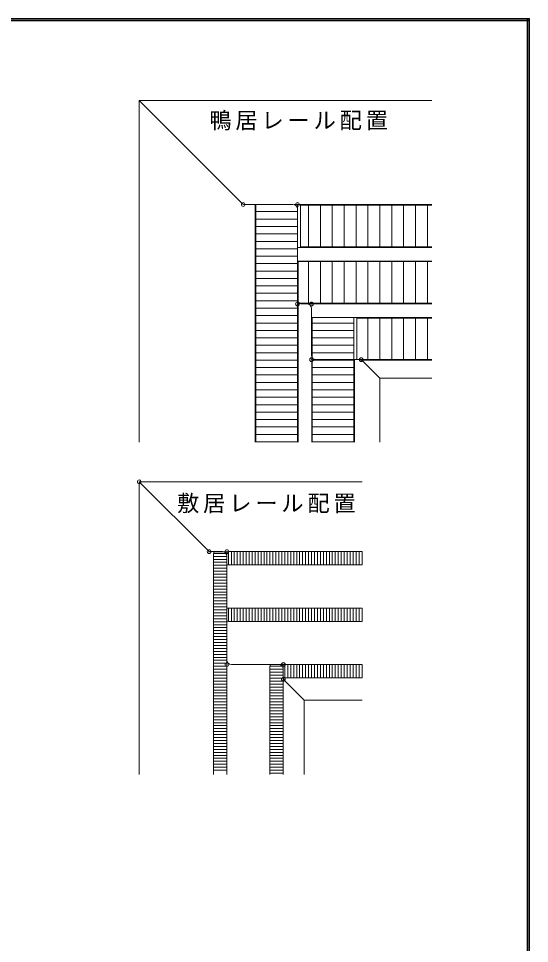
# Model space of a CAD drawing. Units: millimetres, scale not verified. Extents: x -957 to 993, y -689 to 708.
# Drawn here: x 649 to 993, y 85 to 708 of the extents above; entities that cross this region are included whole.
import ezdxf

# ---------------------------------------------------------------- set-up
doc = ezdxf.new("R2010")
doc.units = ezdxf.units.MM
doc.header["$LTSCALE"] = 5
doc.header["$PDMODE"] = 32
doc.header["$PDSIZE"] = 2.5
doc.layers.add('0-B_寸法', color=7, linetype='Continuous', lineweight=9)
doc.layers.add('F-1_枠', color=6, linetype='Continuous', lineweight=9)
doc.styles.add('ＭＳ ゴシック', font='')
doc.styles.get('ＭＳ ゴシック').set_extended_font_data('MS Gothic')

msp = doc.modelspace()

# ---------------------------------------------------------------- linework, layer by layer
at = {"layer": '0-B_寸法'}
for p, q in [((799.126, 583.221), (730.004, 652.342)), ((730.004, 652.342), (927.043, 652.342)), ((730.004, 652.342), (730.004, 422.342)), ((801.247, 582.342), (833.504, 582.342)), ((808.104, 422.342), (808.104, 582.342)), ((808.504, 422.342), (808.504, 582.342)), ((927.043, 582.242), (834.272, 582.242)), ((836.504, 422.342), (836.504, 582.342)), ((838.504, 553.842), (838.504, 581.842)), ((927.043, 581.842), (838.504, 581.842)), ((843.999, 581.842), (843.999, 553.842)), ((851.999, 581.842), (851.999, 553.842)), ((859.999, 581.842), (859.999, 553.842)), ((867.999, 581.842), (867.999, 553.842)), ((875.999, 581.842), (875.999, 553.842)), ((883.999, 581.842), (883.999, 553.842)), ((891.999, 581.842), (891.999, 553.842)), ((899.999, 581.842), (899.999, 553.842)), ((907.999, 581.842), (907.999, 553.842)), ((915.999, 581.842), (915.999, 553.842)), ((923.999, 581.842), (923.999, 553.842)), ((808.504, 577.518), (836.504, 577.518)), ((836.504, 518.342), (836.504, 579.342)), ((808.504, 572.518), (836.504, 572.518)), ((808.504, 567.518), (836.504, 567.518)), ((808.504, 562.518), (836.504, 562.518)), ((808.504, 557.518), (836.504, 557.518)), ((808.504, 552.518), (836.504, 552.518)), ((927.043, 553.442), (836.504, 553.442)), ((927.043, 553.842), (838.504, 553.842)), ((808.504, 547.518), (836.504, 547.518)), ((808.504, 542.518), (836.504, 542.518)), ((927.043, 544.242), (836.504, 544.242)), ((837.004, 515.842), (837.004, 543.842)), ((927.043, 543.842), (837.004, 543.842)), ((843.999, 543.842), (843.999, 515.842)), ((851.999, 543.842), (851.999, 515.842)), ((859.999, 543.842), (859.999, 515.842)), ((867.999, 543.842), (867.999, 515.842)), ((875.999, 543.842), (875.999, 515.842)), ((883.999, 543.842), (883.999, 515.842)), ((891.999, 543.842), (891.999, 515.842)), ((899.999, 543.842), (899.999, 515.842)), ((907.999, 543.842), (907.999, 515.842)), ((915.999, 543.842), (915.999, 515.842)), ((923.999, 543.842), (923.999, 515.842)), ((808.504, 537.518), (836.504, 537.518)), ((808.504, 532.518), (836.504, 532.518)), ((808.504, 527.518), (836.504, 527.518)), ((808.504, 522.518), (836.504, 522.518)), ((808.504, 517.518), (836.504, 517.518)), ((808.504, 512.518), (836.504, 512.518)), ((836.904, 422.342), (836.904, 516.684)), ((927.043, 515.842), (837.004, 515.842)), ((927.043, 515.442), (838.736, 515.442)), ((839.504, 515.342), (843.004, 515.342)), ((846.004, 512.842), (846.004, 480.842)), ((808.504, 507.518), (836.504, 507.518)), ((927.043, 506.242), (846.004, 506.242)), ((846.504, 422.342), (846.504, 506.242)), ((874.504, 422.342), (874.504, 506.242)), ((876.504, 477.842), (876.504, 505.842)), ((927.043, 505.842), (876.504, 505.842)), ((883.999, 505.842), (883.999, 477.842)), ((891.999, 505.842), (891.999, 477.842)), ((899.999, 505.842), (899.999, 477.842)), ((907.999, 505.842), (907.999, 477.842)), ((915.999, 505.842), (915.999, 477.842)), ((923.999, 505.842), (923.999, 477.842)), ((808.504, 502.518), (836.504, 502.518)), ((846.504, 502.518), (874.504, 502.518)), ((808.504, 497.518), (836.504, 497.518)), ((808.504, 492.518), (836.504, 492.518)), ((846.504, 497.518), (874.504, 497.518)), ((846.504, 492.518), (874.504, 492.518)), ((808.504, 487.518), (836.504, 487.518)), ((846.504, 487.518), (874.504, 487.518)), ((808.504, 482.518), (836.504, 482.518)), ((846.104, 422.342), (846.104, 480.074)), ((846.504, 482.518), (874.504, 482.518)), ((808.504, 477.518), (836.504, 477.518)), ((846.504, 477.518), (874.504, 477.518)), ((849.004, 477.842), (878.262, 477.842)), ((874.904, 422.342), (874.904, 477.842)), ((927.043, 477.842), (876.504, 477.842)), ((927.043, 477.442), (879.758, 477.442)), ((880.383, 476.964), (892.004, 465.342)), ((880.383, 476.964), (892.004, 465.342)), ((808.504, 472.518), (836.504, 472.518)), ((808.504, 467.518), (836.504, 467.518)), ((846.504, 472.518), (874.504, 472.518)), ((846.504, 467.518), (874.504, 467.518)), ((808.504, 462.518), (836.504, 462.518)), ((846.504, 462.518), (874.504, 462.518)), ((892.004, 465.342), (927.043, 465.342)), ((892.004, 465.342), (892.004, 422.342)), ((808.504, 457.518), (836.504, 457.518)), ((846.504, 457.518), (874.504, 457.518)), ((808.504, 452.518), (836.504, 452.518)), ((846.504, 452.518), (874.504, 452.518)), ((808.504, 447.518), (836.504, 447.518)), ((808.504, 442.518), (836.504, 442.518)), ((846.504, 447.518), (874.504, 447.518)), ((846.504, 442.518), (874.504, 442.518)), ((808.504, 437.518), (836.504, 437.518)), ((846.504, 437.518), (874.504, 437.518)), ((808.504, 432.518), (836.504, 432.518)), ((846.504, 432.518), (874.504, 432.518)), ((808.504, 427.518), (836.504, 427.518)), ((846.504, 427.518), (874.504, 427.518)), ((808.504, 422.518), (836.504, 422.518)), ((846.504, 422.518), (874.504, 422.518)), ((776.126, 349.421), (730.004, 395.542)), ((786.004, 348.542), (778.247, 348.542)), ((780.004, 347.342), (789.004, 347.342)), ((780.004, 347.342), (780.004, 198.542)), ((780.004, 345.342), (789.004, 345.342)), ((780.004, 343.342), (789.004, 343.342)), ((789.004, 347.342), (789.004, 198.542)), ((789.004, 275.542), (789.004, 345.542)), ((790.004, 339.542), (790.004, 348.542)), ((790.004, 348.542), (880.004, 348.542)), ((792.004, 339.542), (792.004, 348.542)), ((794.004, 339.542), (794.004, 348.542)), ((796.004, 339.542), (796.004, 348.542)), ((798.004, 339.542), (798.004, 348.542)), ((800.004, 339.542), (800.004, 348.542)), ((802.004, 339.542), (802.004, 348.542)), ((804.004, 339.542), (804.004, 348.542)), ((806.004, 339.542), (806.004, 348.542)), ((808.004, 339.542), (808.004, 348.542)), ((810.004, 339.542), (810.004, 348.542)), ((812.004, 339.542), (812.004, 348.542)), ((814.004, 339.542), (814.004, 348.542)), ((816.004, 339.542), (816.004, 348.542)), ((818.004, 339.542), (818.004, 348.542)), ((820.004, 339.542), (820.004, 348.542)), ((822.004, 339.542), (822.004, 348.542)), ((824.004, 339.542), (824.004, 348.542)), ((826.004, 339.542), (826.004, 348.542)), ((828.004, 339.542), (828.004, 348.542)), ((830.004, 339.542), (830.004, 348.542)), ((832.004, 339.542), (832.004, 348.542)), ((834.004, 339.542), (834.004, 348.542)), ((836.004, 339.542), (836.004, 348.542)), ((838.004, 339.542), (838.004, 348.542)), ((840.004, 339.542), (840.004, 348.542)), ((842.004, 339.542), (842.004, 348.542)), ((844.004, 339.542), (844.004, 348.542)), ((846.004, 339.542), (846.004, 348.542)), ((848.004, 339.542), (848.004, 348.542)), ((850.004, 339.542), (850.004, 348.542)), ((852.004, 339.542), (852.004, 348.542)), ((854.004, 339.542), (854.004, 348.542)), ((856.004, 339.542), (856.004, 348.542)), ((858.004, 339.542), (858.004, 348.542)), ((860.004, 339.542), (860.004, 348.542)), ((862.004, 339.542), (862.004, 348.542)), ((864.004, 339.542), (864.004, 348.542)), ((866.004, 339.542), (866.004, 348.542)), ((868.004, 339.542), (868.004, 348.542)), ((870.004, 339.542), (870.004, 348.542)), ((872.004, 339.542), (872.004, 348.542)), ((874.004, 339.542), (874.004, 348.542)), ((876.004, 339.542), (876.004, 348.542)), ((878.004, 339.542), (878.004, 348.542)), ((880.004, 339.542), (880.004, 348.542)), ((780.004, 341.342), (789.004, 341.342)), ((780.004, 339.342), (789.004, 339.342)), ((780.004, 337.342), (789.004, 337.342)), ((790.004, 339.542), (880.004, 339.542)), ((780.004, 335.342), (789.004, 335.342)), ((780.004, 333.342), (789.004, 333.342)), ((780.004, 331.342), (789.004, 331.342)), ((780.004, 329.342), (789.004, 329.342)), ((780.004, 327.342), (789.004, 327.342)), ((780.004, 325.342), (789.004, 325.342)), ((780.004, 323.342), (789.004, 323.342)), ((780.004, 321.342), (789.004, 321.342)), ((780.004, 319.342), (789.004, 319.342)), ((780.004, 317.342), (789.004, 317.342)), ((780.004, 315.342), (789.004, 315.342)), ((780.004, 313.342), (789.004, 313.342)), ((780.004, 311.342), (789.004, 311.342)), ((780.004, 309.342), (789.004, 309.342)), ((780.004, 307.342), (789.004, 307.342)), ((780.004, 305.342), (789.004, 305.342)), ((790.004, 301.542), (790.004, 310.542)), ((790.004, 310.542), (880.004, 310.542)), ((792.004, 301.542), (792.004, 310.542)), ((794.004, 301.542), (794.004, 310.542)), ((796.004, 301.542), (796.004, 310.542)), ((798.004, 301.542), (798.004, 310.542)), ((800.004, 301.542), (800.004, 310.542)), ((802.004, 301.542), (802.004, 310.542)), ((804.004, 301.542), (804.004, 310.542)), ((806.004, 301.542), (806.004, 310.542)), ((808.004, 301.542), (808.004, 310.542)), ((810.004, 301.542), (810.004, 310.542)), ((812.004, 301.542), (812.004, 310.542)), ((814.004, 301.542), (814.004, 310.542)), ((816.004, 301.542), (816.004, 310.542)), ((818.004, 301.542), (818.004, 310.542)), ((820.004, 301.542), (820.004, 310.542)), ((822.004, 301.542), (822.004, 310.542)), ((824.004, 301.542), (824.004, 310.542)), ((826.004, 301.542), (826.004, 310.542)), ((828.004, 301.542), (828.004, 310.542)), ((830.004, 301.542), (830.004, 310.542)), ((832.004, 301.542), (832.004, 310.542)), ((834.004, 301.542), (834.004, 310.542)), ((836.004, 301.542), (836.004, 310.542)), ((838.004, 301.542), (838.004, 310.542)), ((840.004, 301.542), (840.004, 310.542)), ((842.004, 301.542), (842.004, 310.542)), ((844.004, 301.542), (844.004, 310.542)), ((846.004, 301.542), (846.004, 310.542)), ((848.004, 301.542), (848.004, 310.542)), ((850.004, 301.542), (850.004, 310.542)), ((852.004, 301.542), (852.004, 310.542)), ((854.004, 301.542), (854.004, 310.542)), ((856.004, 301.542), (856.004, 310.542)), ((858.004, 301.542), (858.004, 310.542)), ((860.004, 301.542), (860.004, 310.542)), ((862.004, 301.542), (862.004, 310.542)), ((864.004, 301.542), (864.004, 310.542)), ((866.004, 301.542), (866.004, 310.542)), ((868.004, 301.542), (868.004, 310.542)), ((870.004, 301.542), (870.004, 310.542)), ((872.004, 301.542), (872.004, 310.542)), ((874.004, 301.542), (874.004, 310.542)), ((876.004, 301.542), (876.004, 310.542)), ((878.004, 301.542), (878.004, 310.542)), ((880.004, 301.542), (880.004, 310.542)), ((780.004, 303.342), (789.004, 303.342)), ((780.004, 301.342), (789.004, 301.342)), ((780.004, 299.342), (789.004, 299.342)), ((790.004, 301.542), (880.004, 301.542)), ((780.004, 297.342), (789.004, 297.342)), ((780.004, 295.342), (789.004, 295.342)), ((780.004, 293.342), (789.004, 293.342)), ((780.004, 291.342), (789.004, 291.342)), ((780.004, 289.342), (789.004, 289.342)), ((780.004, 287.342), (789.004, 287.342)), ((780.004, 285.342), (789.004, 285.342)), ((780.004, 283.342), (789.004, 283.342)), ((780.004, 281.342), (789.004, 281.342)), ((780.004, 279.342), (789.004, 279.342)), ((780.004, 277.342), (789.004, 277.342)), ((780.004, 275.342), (789.004, 275.342)), ((780.004, 273.342), (789.004, 273.342)), ((780.004, 271.342), (789.004, 271.342)), ((780.004, 269.342), (789.004, 269.342)), ((824.004, 272.542), (792.004, 272.542)), ((818.004, 271.342), (827.004, 271.342)), ((818.004, 271.342), (818.004, 198.542)), ((818.004, 269.342), (827.004, 269.342)), ((827.004, 271.342), (827.004, 198.542)), ((827.004, 263.785), (827.004, 269.542)), ((828.004, 263.542), (828.004, 272.542)), ((828.004, 272.542), (880.004, 272.542)), ((830.004, 263.542), (830.004, 272.542)), ((832.004, 263.542), (832.004, 272.542)), ((834.004, 263.542), (834.004, 272.542)), ((836.004, 263.542), (836.004, 272.542)), ((838.004, 263.542), (838.004, 272.542)), ((840.004, 263.542), (840.004, 272.542)), ((842.004, 263.542), (842.004, 272.542)), ((844.004, 263.542), (844.004, 272.542)), ((846.004, 263.542), (846.004, 272.542)), ((848.004, 263.542), (848.004, 272.542)), ((850.004, 263.542), (850.004, 272.542)), ((852.004, 263.542), (852.004, 272.542)), ((854.004, 263.542), (854.004, 272.542)), ((856.004, 263.542), (856.004, 272.542)), ((858.004, 263.542), (858.004, 272.542)), ((860.004, 263.542), (860.004, 272.542)), ((862.004, 263.542), (862.004, 272.542)), ((864.004, 263.542), (864.004, 272.542)), ((866.004, 263.542), (866.004, 272.542)), ((868.004, 263.542), (868.004, 272.542)), ((870.004, 263.542), (870.004, 272.542)), ((872.004, 263.542), (872.004, 272.542)), ((874.004, 263.542), (874.004, 272.542)), ((876.004, 263.542), (876.004, 272.542)), ((878.004, 263.542), (878.004, 272.542)), ((880.004, 263.542), (880.004, 272.542)), ((780.004, 267.342), (789.004, 267.342)), ((780.004, 265.342), (789.004, 265.342)), ((780.004, 263.342), (789.004, 263.342)), ((818.004, 267.342), (827.004, 267.342)), ((818.004, 265.342), (827.004, 265.342)), ((818.004, 263.342), (827.004, 263.342)), ((827.883, 261.663), (841.004, 248.542)), ((828.004, 263.542), (880.004, 263.542)), ((780.004, 261.342), (789.004, 261.342)), ((780.004, 259.342), (789.004, 259.342)), ((780.004, 257.342), (789.004, 257.342)), ((818.004, 261.342), (827.004, 261.342)), ((818.004, 259.342), (827.004, 259.342)), ((818.004, 257.342), (827.004, 257.342)), ((780.004, 255.342), (789.004, 255.342)), ((780.004, 253.342), (789.004, 253.342)), ((780.004, 251.342), (789.004, 251.342)), ((780.004, 249.342), (789.004, 249.342)), ((818.004, 255.342), (827.004, 255.342)), ((818.004, 253.342), (827.004, 253.342)), ((818.004, 251.342), (827.004, 251.342)), ((818.004, 249.342), (827.004, 249.342)), ((780.004, 247.342), (789.004, 247.342)), ((780.004, 245.342), (789.004, 245.342)), ((780.004, 243.342), (789.004, 243.342)), ((818.004, 247.342), (827.004, 247.342)), ((818.004, 245.342), (827.004, 245.342)), ((818.004, 243.342), (827.004, 243.342)), ((780.004, 241.342), (789.004, 241.342)), ((780.004, 239.342), (789.004, 239.342)), ((780.004, 237.342), (789.004, 237.342)), ((818.004, 241.342), (827.004, 241.342)), ((818.004, 239.342), (827.004, 239.342)), ((818.004, 237.342), (827.004, 237.342)), ((780.004, 235.342), (789.004, 235.342)), ((780.004, 233.342), (789.004, 233.342)), ((780.004, 231.342), (789.004, 231.342)), ((818.004, 235.342), (827.004, 235.342)), ((818.004, 233.342), (827.004, 233.342)), ((818.004, 231.342), (827.004, 231.342)), ((780.004, 229.342), (789.004, 229.342)), ((780.004, 227.342), (789.004, 227.342)), ((780.004, 225.342), (789.004, 225.342)), ((818.004, 229.342), (827.004, 229.342)), ((818.004, 227.342), (827.004, 227.342)), ((818.004, 225.342), (827.004, 225.342)), ((780.004, 223.342), (789.004, 223.342)), ((780.004, 221.342), (789.004, 221.342)), ((780.004, 219.342), (789.004, 219.342)), ((818.004, 223.342), (827.004, 223.342)), ((818.004, 221.342), (827.004, 221.342)), ((818.004, 219.342), (827.004, 219.342)), ((780.004, 217.342), (789.004, 217.342)), ((780.004, 215.342), (789.004, 215.342)), ((780.004, 213.342), (789.004, 213.342)), ((818.004, 217.342), (827.004, 217.342)), ((818.004, 215.342), (827.004, 215.342)), ((818.004, 213.342), (827.004, 213.342)), ((780.004, 211.342), (789.004, 211.342)), ((780.004, 209.342), (789.004, 209.342)), ((780.004, 207.342), (789.004, 207.342)), ((818.004, 211.342), (827.004, 211.342)), ((818.004, 209.342), (827.004, 209.342)), ((818.004, 207.342), (827.004, 207.342)), ((780.004, 205.342), (789.004, 205.342)), ((780.004, 203.342), (789.004, 203.342)), ((780.004, 201.342), (789.004, 201.342)), ((818.004, 205.342), (827.004, 205.342)), ((818.004, 203.342), (827.004, 203.342)), ((818.004, 201.342), (827.004, 201.342)), ((818.004, 199.342), (827.004, 199.342))]:
    msp.add_line(p, q, dxfattribs=at)
at = {"layer": '0-B_寸法', "color": 4}
for p, q in [((730.004, 395.542), (880.004, 395.542)), ((730.004, 395.542), (730.004, 198.542)), ((790.004, 348.442), (780.104, 348.442)), ((780.104, 347.342), (780.104, 348.442)), ((788.904, 347.342), (788.904, 348.442)), ((790.004, 339.642), (788.904, 339.642)), ((790.004, 310.442), (788.904, 310.442)), ((790.004, 301.642), (788.904, 301.642)), ((828.004, 272.442), (818.104, 272.442)), ((818.104, 271.342), (818.104, 272.442)), ((826.904, 271.342), (826.904, 272.442)), ((828.004, 263.642), (826.904, 263.642)), ((841.004, 248.542), (880.004, 248.542)), ((841.004, 198.542), (841.004, 248.542))]:
    msp.add_line(p, q, dxfattribs=at)
at = {"layer": '0-B_寸法'}
for centre, start, end in [((801.247, 585.342), 225, 270), ((833.504, 579.342), 0, 90), ((839.504, 518.342), 180, 270), ((843.004, 512.342), 0, 90), ((849.004, 480.842), 180, 270), ((878.262, 474.842), 45, 90), ((878.262, 474.842), 45, 90), ((778.247, 351.542), 225, 270), ((786.004, 345.542), 0, 90), ((792.004, 275.542), 180, 270), ((824.004, 269.542), 0, 90), ((830.004, 263.785), 180, 225)]:
    msp.add_arc(centre, 3, start, end, dxfattribs=at)
for p in [(800.004, 582.342), (836.504, 582.342), (836.504, 515.342), (846.004, 515.342), (846.004, 477.842), (879.504, 477.842), (879.504, 477.842), (879.504, 477.842), (730.004, 395.542), (730.004, 395.542), (777.004, 348.542), (789.004, 348.542), (789.004, 272.542), (827.004, 272.542), (827.004, 262.542)]:
    msp.add_point(p, dxfattribs=at)
at = {"layer": 'F-1_枠'}
for p, q in [((-957.218, 707.602), (992.782, 707.602)), ((-957.218, 706.769), (992.782, 706.769)), ((-957.218, 705.935), (992.782, 705.935)), ((991.115, 707.602), (991.115, -689.065)), ((991.948, 707.602), (991.948, -689.065)), ((992.782, 707.602), (992.782, -689.065))]:
    msp.add_line(p, q, dxfattribs=at)

# ---------------------------------------------------------------- texts
at = {"layer": '0-B_寸法', "char_height": 11, "attachment_point": 7, "style": 'ＭＳ ゴシック'}
for s, insert in [('\\T1.17;鴨居レール配置', (777.144, 632.303)), ('\\T1.17;敷居レール配置', (755.419, 374.396))]:
    msp.add_mtext(s, dxfattribs=dict(at, insert=insert))

doc.saveas('drawing.dxf')
